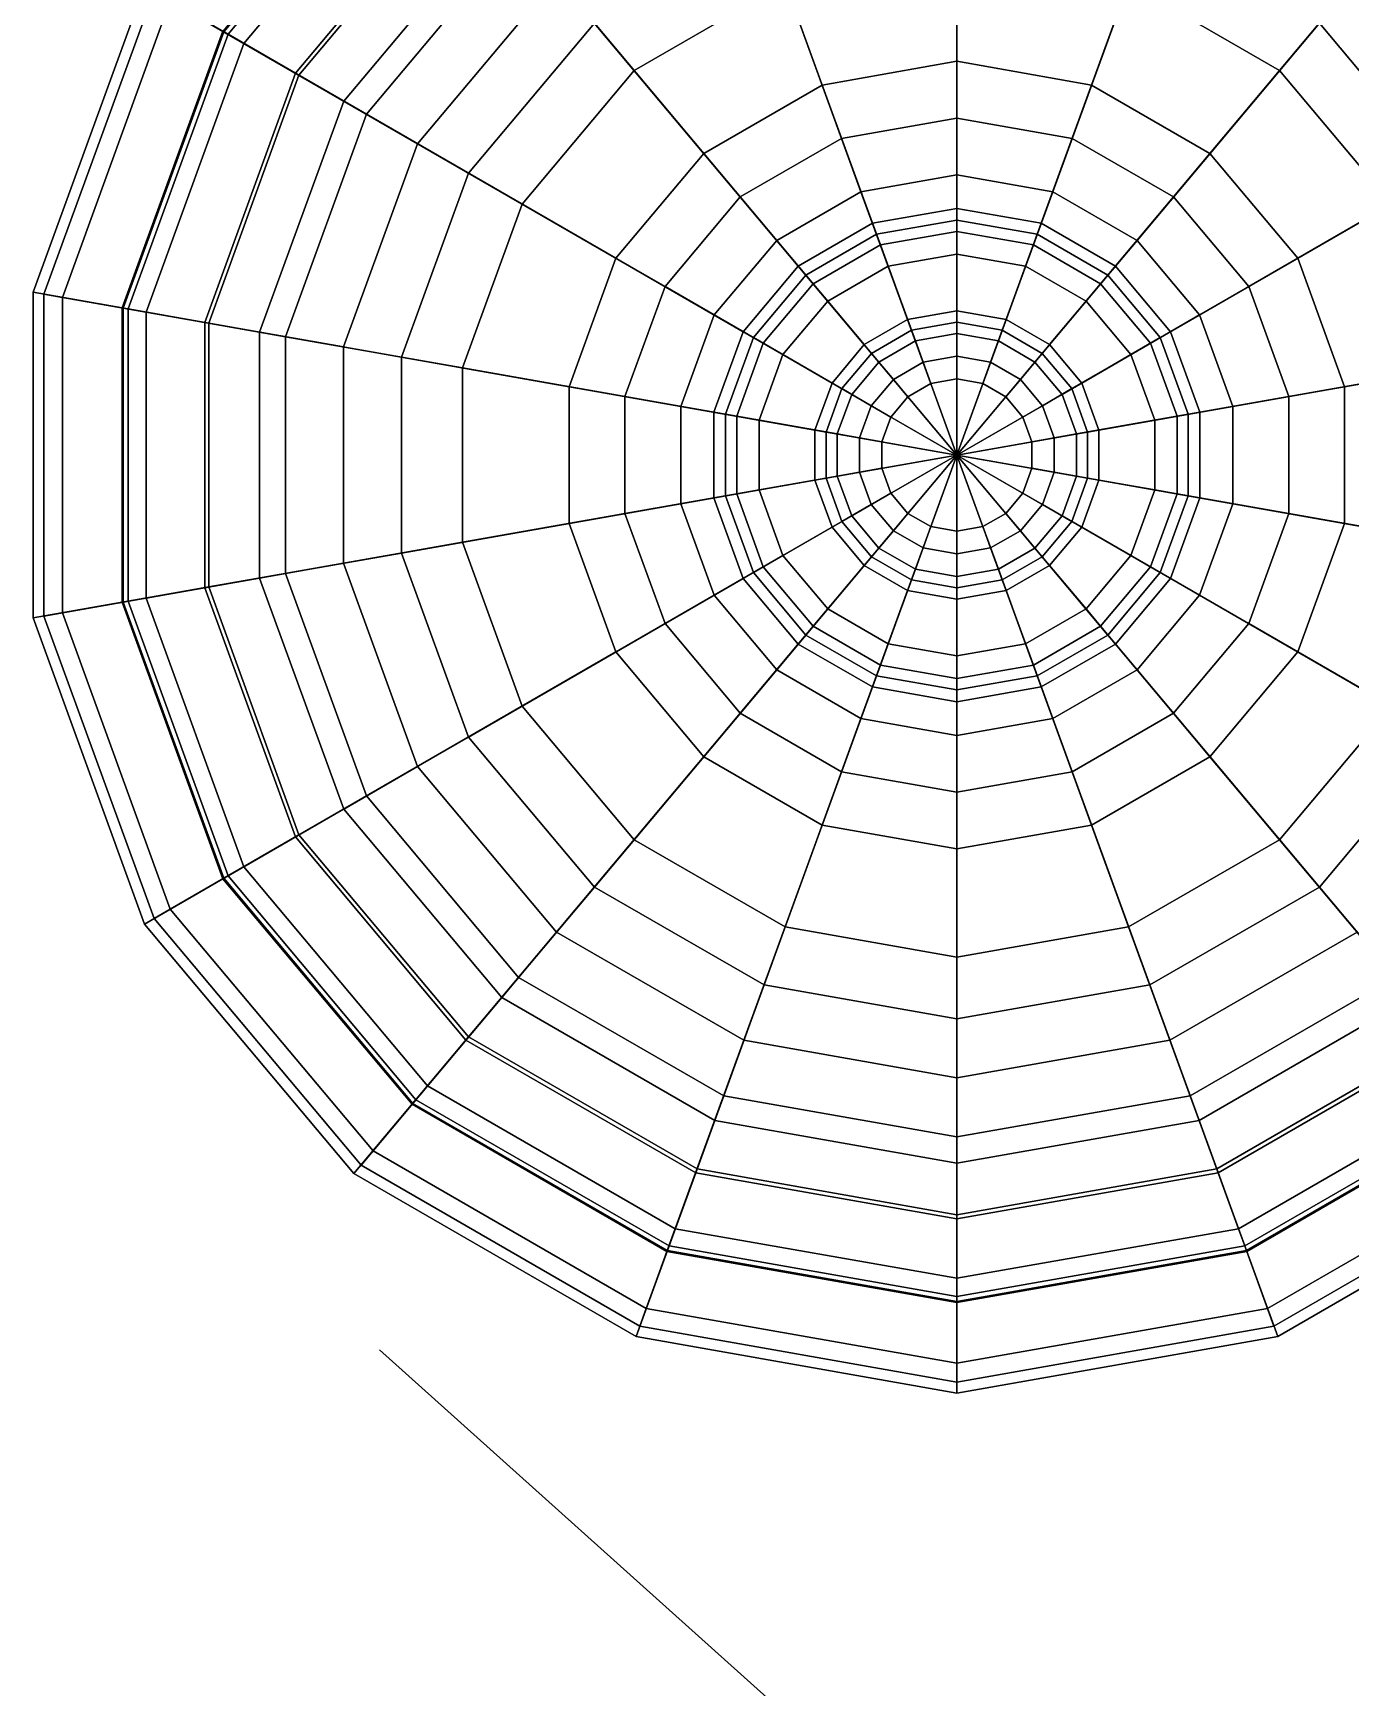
# Model space of a CAD drawing. Header units: inches. Extents: x 38074 to 101214, y 18833 to 57379.
# Drawn here: x 98113 to 98160.6, y 36639.1 to 36698.8 of the extents above; entities that cross this region are included whole.
import ezdxf

# ---------------------------------------------------------------- set-up
doc = ezdxf.new("R2010")
doc.units = ezdxf.units.IN

# ---------------------------------------------------------------- blocks, each defined once
blk = doc.blocks.new('A$C403C54AD')
blk.add_line((0.959313, 1.170619, -0.000599), (1.358468, 0.812559, -0.000599))
for points in [[(0.980157, 1.23678, -0.04658), (0.980157, 1.202917, -0.043501), (0.980157, 1.202917, -0.043501), (0.968576, 1.234737, -0.04658)], [(0.991739, 1.234737, -0.04658), (0.980157, 1.202917, -0.043501), (0.980157, 1.202917, -0.043501), (0.980157, 1.23678, -0.04658)], [(0.968576, 1.234737, -0.04658), (0.980157, 1.202917, -0.043501), (0.980157, 1.202917, -0.043501), (0.958391, 1.228857, -0.04658)], [(1.001923, 1.228857, -0.04658), (0.980157, 1.202917, -0.043501), (0.980157, 1.202917, -0.043501), (0.991739, 1.234737, -0.04658)], [(0.980157, 1.217132, -0.040074), (0.980157, 1.233514, -0.043349), (0.969693, 1.231669, -0.043349), (0.975296, 1.216274, -0.040074)], [(0.985019, 1.216274, -0.040074), (0.990622, 1.231669, -0.043349), (0.980157, 1.233514, -0.043349), (0.980157, 1.217132, -0.040074)], [(0.975296, 1.216274, -0.040074), (0.969693, 1.231669, -0.043349), (0.96049, 1.226356, -0.043349), (0.971021, 1.213806, -0.040074)], [(0.989294, 1.213806, -0.040074), (0.999824, 1.226356, -0.043349), (0.990622, 1.231669, -0.043349), (0.985019, 1.216274, -0.040074)], [(0.958391, 1.228857, -0.04658), (0.980157, 1.202917, -0.043501), (0.980157, 1.202917, -0.043501), (0.950832, 1.219849, -0.04658)], [(1.009483, 1.219849, -0.04658), (0.980157, 1.202917, -0.043501), (0.980157, 1.202917, -0.043501), (1.001923, 1.228857, -0.04658)], [(0.959081, 1.228035, 0.074938), (0.96253, 1.223925, 0.056929), (0.956408, 1.216629, 0.056929), (0.951762, 1.219312, 0.074938)], [(0.971021, 1.213806, -0.040074), (0.96049, 1.226356, -0.043349), (0.95366, 1.218216, -0.043349), (0.967847, 1.210025, -0.040074)], [(0.963728, 1.222497, 0.12581), (0.960516, 1.226325, 0.116404), (0.953695, 1.218195, 0.116404), (0.958022, 1.215697, 0.12581)], [(0.96063, 1.226189, 0.102963), (0.962436, 1.224037, 0.115599), (0.956282, 1.216702, 0.115599), (0.953848, 1.218107, 0.102963)], [(0.961053, 1.225685, 0.075423), (0.96063, 1.226189, 0.102963), (0.953848, 1.218107, 0.102963), (0.954418, 1.217778, 0.075423)], [(0.973957, 1.219951, 0.048884), (0.971739, 1.226046, 0.058276), (0.964336, 1.221772, 0.058276), (0.968505, 1.216804, 0.048884)], [(0.991809, 1.216804, 0.048884), (0.995978, 1.221772, 0.058276), (0.988575, 1.226046, 0.058276), (0.986357, 1.219951, 0.048884)], [(0.992467, 1.210025, -0.040074), (1.006655, 1.218216, -0.043349), (0.999824, 1.226356, -0.043349), (0.989294, 1.213806, -0.040074)], [(0.964336, 1.221772, 0.058276), (0.961053, 1.225685, 0.075423), (0.954418, 1.217778, 0.075423), (0.958842, 1.215224, 0.058276)], [(0.962436, 1.224037, 0.115599), (0.965707, 1.220139, 0.12581), (0.960688, 1.214158, 0.12581), (0.956282, 1.216702, 0.115599)], [(0.96253, 1.223925, 0.056929), (0.967072, 1.218512, 0.046697), (0.962527, 1.213096, 0.046697), (0.956408, 1.216629, 0.056929)], [(1.003907, 1.216629, 0.056929), (0.997787, 1.213096, 0.046697), (0.993243, 1.218512, 0.046697), (0.997785, 1.223925, 0.056929)], [(0.980157, 1.223275, 0.046697), (0.980157, 1.213036, 0.03933), (0.976696, 1.212426, 0.03933), (0.973195, 1.222047, 0.046697)], [(0.98712, 1.222047, 0.046697), (0.983618, 1.212426, 0.03933), (0.980157, 1.213036, 0.03933), (0.980157, 1.223275, 0.046697)], [(0.965707, 1.220139, 0.12581), (0.963728, 1.222497, 0.12581), (0.958022, 1.215697, 0.12581), (0.960688, 1.214158, 0.12581)], [(0.968505, 1.216804, 0.048884), (0.964336, 1.221772, 0.058276), (0.958842, 1.215224, 0.058276), (0.964459, 1.211981, 0.048884)], [(0.973195, 1.222047, 0.046697), (0.976696, 1.212426, 0.03933), (0.973653, 1.210669, 0.03933), (0.967072, 1.218512, 0.046697)], [(0.993243, 1.218512, 0.046697), (0.986661, 1.210669, 0.03933), (0.983618, 1.212426, 0.03933), (0.98712, 1.222047, 0.046697)], [(0.995856, 1.211981, 0.048884), (1.001473, 1.215224, 0.058276), (0.995978, 1.221772, 0.058276), (0.991809, 1.216804, 0.048884)], [(0.980157, 1.211822, 0.042248), (0.980157, 1.221045, 0.048884), (0.973957, 1.219951, 0.048884), (0.977112, 1.211285, 0.042248)], [(0.983203, 1.211285, 0.042248), (0.986357, 1.219951, 0.048884), (0.980157, 1.221045, 0.048884), (0.980157, 1.211822, 0.042248)], [(0.977112, 1.211285, 0.042248), (0.973957, 1.219951, 0.048884), (0.968505, 1.216804, 0.048884), (0.974434, 1.209738, 0.042248)], [(0.985881, 1.209738, 0.042248), (0.991809, 1.216804, 0.048884), (0.986357, 1.219951, 0.048884), (0.983203, 1.211285, 0.042248)], [(0.950832, 1.219849, -0.04658), (0.980157, 1.202917, -0.043501), (0.980157, 1.202917, -0.043501), (0.94681, 1.208798, -0.04658)], [(0.95366, 1.218216, -0.043349), (0.950832, 1.219849, -0.04658), (0.94681, 1.208798, -0.04658), (0.950026, 1.20823, -0.043349)], [(0.953695, 1.218195, 0.116404), (0.951177, 1.219649, 0.10318), (0.947202, 1.208728, 0.10318), (0.950065, 1.208223, 0.116404)], [(0.951177, 1.219649, 0.10318), (0.951762, 1.219312, 0.074938), (0.947867, 1.208611, 0.074938), (0.947202, 1.208728, 0.10318)], [(0.951762, 1.219312, 0.074938), (0.956408, 1.216629, 0.056929), (0.95315, 1.20768, 0.056929), (0.947867, 1.208611, 0.074938)], [(1.013505, 1.208798, -0.04658), (0.980157, 1.202917, -0.043501), (0.980157, 1.202917, -0.043501), (1.009483, 1.219849, -0.04658)], [(0.967847, 1.210025, -0.040074), (0.95366, 1.218216, -0.043349), (0.950026, 1.20823, -0.043349), (0.966159, 1.205386, -0.040074)], [(0.958022, 1.215697, 0.12581), (0.953695, 1.218195, 0.116404), (0.950065, 1.208223, 0.116404), (0.954986, 1.207356, 0.12581)], [(0.953848, 1.218107, 0.102963), (0.956282, 1.216702, 0.115599), (0.953007, 1.207705, 0.115599), (0.95024, 1.208193, 0.102963)], [(0.954418, 1.217778, 0.075423), (0.953848, 1.218107, 0.102963), (0.95024, 1.208193, 0.102963), (0.950888, 1.208078, 0.075423)], [(0.967072, 1.218512, 0.046697), (0.973653, 1.210669, 0.03933), (0.971394, 1.207977, 0.03933), (0.962527, 1.213096, 0.046697)], [(0.997787, 1.213096, 0.046697), (0.98892, 1.207977, 0.03933), (0.986661, 1.210669, 0.03933), (0.993243, 1.218512, 0.046697)], [(0.994156, 1.205386, -0.040074), (1.010289, 1.20823, -0.043349), (1.006655, 1.218216, -0.043349), (0.992467, 1.210025, -0.040074)], [(0.958842, 1.215224, 0.058276), (0.954418, 1.217778, 0.075423), (0.950888, 1.208078, 0.075423), (0.955918, 1.207191, 0.058276)], [(0.980157, 1.215084, -0.037209), (0.980157, 1.217132, -0.040074), (0.975296, 1.216274, -0.040074), (0.975996, 1.21435, -0.037209)], [(0.984318, 1.21435, -0.037209), (0.985019, 1.216274, -0.040074), (0.980157, 1.217132, -0.040074), (0.980157, 1.215084, -0.037209)], [(0.956282, 1.216702, 0.115599), (0.960688, 1.214158, 0.12581), (0.958018, 1.206821, 0.12581), (0.953007, 1.207705, 0.115599)], [(0.956408, 1.216629, 0.056929), (0.962527, 1.213096, 0.046697), (0.960109, 1.206452, 0.046697), (0.95315, 1.20768, 0.056929)], [(0.974434, 1.209738, 0.042248), (0.968505, 1.216804, 0.048884), (0.964459, 1.211981, 0.048884), (0.972446, 1.207369, 0.042248)], [(0.987868, 1.207369, 0.042248), (0.995856, 1.211981, 0.048884), (0.991809, 1.216804, 0.048884), (0.985881, 1.209738, 0.042248)], [(0.975996, 1.21435, -0.037209), (0.975296, 1.216274, -0.040074), (0.971021, 1.213806, -0.040074), (0.972337, 1.212238, -0.037209)], [(0.987978, 1.212238, -0.037209), (0.989294, 1.213806, -0.040074), (0.985019, 1.216274, -0.040074), (0.984318, 1.21435, -0.037209)], [(0.960688, 1.214158, 0.12581), (0.958022, 1.215697, 0.12581), (0.954986, 1.207356, 0.12581), (0.958018, 1.206821, 0.12581)], [(0.964459, 1.211981, 0.048884), (0.958842, 1.215224, 0.058276), (0.955918, 1.207191, 0.058276), (0.962305, 1.206065, 0.048884)], [(0.980157, 1.210988, -0.035163), (0.980157, 1.215084, -0.037209), (0.975996, 1.21435, -0.037209), (0.977397, 1.210502, -0.035163)], [(0.982918, 1.210502, -0.035163), (0.984318, 1.21435, -0.037209), (0.980157, 1.215084, -0.037209), (0.980157, 1.210988, -0.035163)], [(0.977397, 1.210502, -0.035163), (0.975996, 1.21435, -0.037209), (0.972337, 1.212238, -0.037209), (0.974969, 1.2091, -0.035163)], [(0.985345, 1.2091, -0.035163), (0.987978, 1.212238, -0.037209), (0.984318, 1.21435, -0.037209), (0.982918, 1.210502, -0.035163)], [(0.972337, 1.212238, -0.037209), (0.971021, 1.213806, -0.040074), (0.967847, 1.210025, -0.040074), (0.969621, 1.209001, -0.037209)], [(0.990694, 1.209001, -0.037209), (0.992467, 1.210025, -0.040074), (0.989294, 1.213806, -0.040074), (0.987978, 1.212238, -0.037209)], [(0.962527, 1.213096, 0.046697), (0.971394, 1.207977, 0.03933), (0.970192, 1.204675, 0.03933), (0.960109, 1.206452, 0.046697)], [(0.980157, 1.213036, 0.03933), (0.980157, 1.208122, 0.038511), (0.978377, 1.207808, 0.038511), (0.976696, 1.212426, 0.03933)], [(0.983618, 1.212426, 0.03933), (0.981937, 1.207808, 0.038511), (0.980157, 1.208122, 0.038511), (0.980157, 1.213036, 0.03933)], [(1.000206, 1.206452, 0.046697), (0.990122, 1.204675, 0.03933), (0.98892, 1.207977, 0.03933), (0.997787, 1.213096, 0.046697)], [(0.974969, 1.2091, -0.035163), (0.972337, 1.212238, -0.037209), (0.969621, 1.209001, -0.037209), (0.973168, 1.206953, -0.035163)], [(0.976696, 1.212426, 0.03933), (0.978377, 1.207808, 0.038511), (0.976812, 1.206904, 0.038511), (0.973653, 1.210669, 0.03933)], [(0.986661, 1.210669, 0.03933), (0.983502, 1.206904, 0.038511), (0.981937, 1.207808, 0.038511), (0.983618, 1.212426, 0.03933)], [(0.987147, 1.206953, -0.035163), (0.990694, 1.209001, -0.037209), (0.987978, 1.212238, -0.037209), (0.985345, 1.2091, -0.035163)], [(0.972446, 1.207369, 0.042248), (0.964459, 1.211981, 0.048884), (0.962305, 1.206065, 0.048884), (0.971388, 1.204464, 0.042248)], [(0.980157, 1.202917, 0.040765), (0.980157, 1.211822, 0.042248), (0.977112, 1.211285, 0.042248), (0.980157, 1.202917, 0.040765)], [(0.980157, 1.202917, 0.040765), (0.983203, 1.211285, 0.042248), (0.980157, 1.211822, 0.042248), (0.980157, 1.202917, 0.040765)], [(0.988926, 1.204464, 0.042248), (0.998009, 1.206065, 0.048884), (0.995856, 1.211981, 0.048884), (0.987868, 1.207369, 0.042248)], [(0.980157, 1.202917, 0.040765), (0.977112, 1.211285, 0.042248), (0.974434, 1.209738, 0.042248), (0.980157, 1.202917, 0.040765)], [(0.980157, 1.211398, 0.035646), (0.980157, 1.207302, 0.033599), (0.978658, 1.207038, 0.033599), (0.977257, 1.210887, 0.035646)], [(0.980157, 1.210169, 0.037692), (0.980157, 1.211398, 0.035646), (0.977257, 1.210887, 0.035646), (0.977677, 1.209732, 0.037692)], [(0.980157, 1.207712, -0.029842), (0.980157, 1.210988, -0.035163), (0.977397, 1.210502, -0.035163), (0.978517, 1.207423, -0.029842)], [(0.983058, 1.210887, 0.035646), (0.981657, 1.207038, 0.033599), (0.980157, 1.207302, 0.033599), (0.980157, 1.211398, 0.035646)], [(0.982638, 1.209732, 0.037692), (0.983058, 1.210887, 0.035646), (0.980157, 1.211398, 0.035646), (0.980157, 1.210169, 0.037692)], [(0.980157, 1.202917, 0.040765), (0.985881, 1.209738, 0.042248), (0.983203, 1.211285, 0.042248), (0.980157, 1.202917, 0.040765)], [(0.981797, 1.207423, -0.029842), (0.982918, 1.210502, -0.035163), (0.980157, 1.210988, -0.035163), (0.980157, 1.207712, -0.029842)], [(0.973653, 1.210669, 0.03933), (0.976812, 1.206904, 0.038511), (0.97565, 1.205519, 0.038511), (0.971394, 1.207977, 0.03933)], [(0.977257, 1.210887, 0.035646), (0.978658, 1.207038, 0.033599), (0.977339, 1.206277, 0.033599), (0.974706, 1.209414, 0.035646)], [(0.977677, 1.209732, 0.037692), (0.977257, 1.210887, 0.035646), (0.974706, 1.209414, 0.035646), (0.975496, 1.208473, 0.037692)], [(0.978517, 1.207423, -0.029842), (0.977397, 1.210502, -0.035163), (0.974969, 1.2091, -0.035163), (0.977075, 1.20659, -0.029842)], [(0.985608, 1.209414, 0.035646), (0.982976, 1.206277, 0.033599), (0.981657, 1.207038, 0.033599), (0.983058, 1.210887, 0.035646)], [(0.983239, 1.20659, -0.029842), (0.985345, 1.2091, -0.035163), (0.982918, 1.210502, -0.035163), (0.981797, 1.207423, -0.029842)], [(0.984819, 1.208473, 0.037692), (0.985608, 1.209414, 0.035646), (0.983058, 1.210887, 0.035646), (0.982638, 1.209732, 0.037692)], [(0.98892, 1.207977, 0.03933), (0.984664, 1.205519, 0.038511), (0.983502, 1.206904, 0.038511), (0.986661, 1.210669, 0.03933)], [(0.969621, 1.209001, -0.037209), (0.967847, 1.210025, -0.040074), (0.966159, 1.205386, -0.040074), (0.968176, 1.20503, -0.037209)], [(0.980157, 1.202917, 0.040765), (0.974434, 1.209738, 0.042248), (0.972446, 1.207369, 0.042248), (0.980157, 1.202917, 0.040765)], [(0.980157, 1.208122, 0.038511), (0.980157, 1.210169, 0.037692), (0.977677, 1.209732, 0.037692), (0.978377, 1.207808, 0.038511)], [(0.981937, 1.207808, 0.038511), (0.982638, 1.209732, 0.037692), (0.980157, 1.210169, 0.037692), (0.980157, 1.208122, 0.038511)], [(0.980157, 1.202917, 0.040765), (0.987868, 1.207369, 0.042248), (0.985881, 1.209738, 0.042248), (0.980157, 1.202917, 0.040765)], [(0.992139, 1.20503, -0.037209), (0.994156, 1.205386, -0.040074), (0.992467, 1.210025, -0.040074), (0.990694, 1.209001, -0.037209)], [(0.974706, 1.209414, 0.035646), (0.977339, 1.206277, 0.033599), (0.97636, 1.20511, 0.033599), (0.972813, 1.207158, 0.035646)], [(0.975496, 1.208473, 0.037692), (0.974706, 1.209414, 0.035646), (0.972813, 1.207158, 0.035646), (0.973877, 1.206543, 0.037692)], [(0.978377, 1.207808, 0.038511), (0.977677, 1.209732, 0.037692), (0.975496, 1.208473, 0.037692), (0.976812, 1.206904, 0.038511)], [(0.983502, 1.206904, 0.038511), (0.984819, 1.208473, 0.037692), (0.982638, 1.209732, 0.037692), (0.981937, 1.207808, 0.038511)], [(0.987502, 1.207158, 0.035646), (0.983955, 1.20511, 0.033599), (0.982976, 1.206277, 0.033599), (0.985608, 1.209414, 0.035646)], [(0.986438, 1.206543, 0.037692), (0.987502, 1.207158, 0.035646), (0.985608, 1.209414, 0.035646), (0.984819, 1.208473, 0.037692)], [(0.94681, 1.208798, -0.04658), (0.980157, 1.202917, -0.043501), (0.980157, 1.202917, -0.043501), (0.94681, 1.197037, -0.04658)], [(0.950026, 1.20823, -0.043349), (0.94681, 1.208798, -0.04658), (0.94681, 1.197037, -0.04658), (0.950026, 1.197604, -0.043349)], [(0.950065, 1.208223, 0.116404), (0.947202, 1.208728, 0.10318), (0.947202, 1.197107, 0.10318), (0.950065, 1.197611, 0.116404)], [(0.947202, 1.208728, 0.10318), (0.947867, 1.208611, 0.074938), (0.947867, 1.197224, 0.074938), (0.947202, 1.197107, 0.10318)], [(0.947867, 1.208611, 0.074938), (0.95315, 1.20768, 0.056929), (0.95315, 1.198155, 0.056929), (0.947867, 1.197224, 0.074938)], [(0.973168, 1.206953, -0.035163), (0.969621, 1.209001, -0.037209), (0.968176, 1.20503, -0.037209), (0.972209, 1.204319, -0.035163)], [(0.977075, 1.20659, -0.029842), (0.974969, 1.2091, -0.035163), (0.973168, 1.206953, -0.035163), (0.976005, 1.205315, -0.029842)], [(1.013505, 1.197037, -0.04658), (0.980157, 1.202917, -0.043501), (0.980157, 1.202917, -0.043501), (1.013505, 1.208798, -0.04658)], [(0.98431, 1.205315, -0.029842), (0.987147, 1.206953, -0.035163), (0.985345, 1.2091, -0.035163), (0.983239, 1.20659, -0.029842)], [(0.988106, 1.204319, -0.035163), (0.992139, 1.20503, -0.037209), (0.990694, 1.209001, -0.037209), (0.987147, 1.206953, -0.035163)], [(0.966159, 1.205386, -0.040074), (0.950026, 1.20823, -0.043349), (0.950026, 1.197604, -0.043349), (0.966159, 1.200449, -0.040074)], [(0.954986, 1.207356, 0.12581), (0.950065, 1.208223, 0.116404), (0.950065, 1.197611, 0.116404), (0.954986, 1.198479, 0.12581)], [(0.95024, 1.208193, 0.102963), (0.953007, 1.207705, 0.115599), (0.953007, 1.19813, 0.115599), (0.95024, 1.197642, 0.102963)], [(0.950888, 1.208078, 0.075423), (0.95024, 1.208193, 0.102963), (0.95024, 1.197642, 0.102963), (0.950888, 1.197756, 0.075423)], [(0.955918, 1.207191, 0.058276), (0.950888, 1.208078, 0.075423), (0.950888, 1.197756, 0.075423), (0.955918, 1.198643, 0.058276)], [(0.971394, 1.207977, 0.03933), (0.97565, 1.205519, 0.038511), (0.975032, 1.203821, 0.038511), (0.970192, 1.204675, 0.03933)], [(0.976812, 1.206904, 0.038511), (0.975496, 1.208473, 0.037692), (0.973877, 1.206543, 0.037692), (0.97565, 1.205519, 0.038511)], [(0.984664, 1.205519, 0.038511), (0.986438, 1.206543, 0.037692), (0.984819, 1.208473, 0.037692), (0.983502, 1.206904, 0.038511)], [(0.990122, 1.204675, 0.03933), (0.985282, 1.203821, 0.038511), (0.984664, 1.205519, 0.038511), (0.98892, 1.207977, 0.03933)], [(0.994156, 1.200449, -0.040074), (1.010289, 1.197604, -0.043349), (1.010289, 1.20823, -0.043349), (0.994156, 1.205386, -0.040074)], [(0.953007, 1.207705, 0.115599), (0.958018, 1.206821, 0.12581), (0.958018, 1.199014, 0.12581), (0.953007, 1.19813, 0.115599)], [(0.95315, 1.20768, 0.056929), (0.960109, 1.206452, 0.046697), (0.960109, 1.199382, 0.046697), (0.95315, 1.198155, 0.056929)], [(0.958018, 1.206821, 0.12581), (0.954986, 1.207356, 0.12581), (0.954986, 1.198479, 0.12581), (0.958018, 1.199014, 0.12581)], [(0.980157, 1.202917, 0.040765), (0.972446, 1.207369, 0.042248), (0.971388, 1.204464, 0.042248), (0.980157, 1.202917, 0.040765)], [(0.978938, 1.206268, -0.021247), (0.978517, 1.207423, -0.029842), (0.977075, 1.20659, -0.029842), (0.977865, 1.205649, -0.021247)], [(0.980157, 1.206483, -0.021247), (0.980157, 1.207712, -0.029842), (0.978517, 1.207423, -0.029842), (0.978938, 1.206268, -0.021247)], [(0.981377, 1.206268, -0.021247), (0.981797, 1.207423, -0.029842), (0.980157, 1.207712, -0.029842), (0.980157, 1.206483, -0.021247)], [(0.980157, 1.202917, 0.040765), (0.988926, 1.204464, 0.042248), (0.987868, 1.207369, 0.042248), (0.980157, 1.202917, 0.040765)], [(0.982449, 1.205649, -0.021247), (0.983239, 1.20659, -0.029842), (0.981797, 1.207423, -0.029842), (0.981377, 1.206268, -0.021247)], [(0.962305, 1.206065, 0.048884), (0.955918, 1.207191, 0.058276), (0.955918, 1.198643, 0.058276), (0.962305, 1.19977, 0.048884)], [(0.972813, 1.207158, 0.035646), (0.97636, 1.20511, 0.033599), (0.975839, 1.203679, 0.033599), (0.971806, 1.20439, 0.035646)], [(0.973877, 1.206543, 0.037692), (0.972813, 1.207158, 0.035646), (0.971806, 1.20439, 0.035646), (0.973016, 1.204177, 0.037692)], [(0.976005, 1.205315, -0.029842), (0.973168, 1.206953, -0.035163), (0.972209, 1.204319, -0.035163), (0.975436, 1.20375, -0.029842)], [(0.978658, 1.207038, 0.033599), (0.979218, 1.205499, 0.027051), (0.978392, 1.205022, 0.027051), (0.977339, 1.206277, 0.033599)], [(0.980157, 1.207302, 0.033599), (0.980157, 1.205664, 0.027051), (0.979218, 1.205499, 0.027051), (0.978658, 1.207038, 0.033599)], [(0.981657, 1.207038, 0.033599), (0.981097, 1.205499, 0.027051), (0.980157, 1.205664, 0.027051), (0.980157, 1.207302, 0.033599)], [(0.982976, 1.206277, 0.033599), (0.981923, 1.205022, 0.027051), (0.981097, 1.205499, 0.027051), (0.981657, 1.207038, 0.033599)], [(0.988509, 1.20439, 0.035646), (0.984476, 1.203679, 0.033599), (0.983955, 1.20511, 0.033599), (0.987502, 1.207158, 0.035646)], [(0.984879, 1.20375, -0.029842), (0.988106, 1.204319, -0.035163), (0.987147, 1.206953, -0.035163), (0.98431, 1.205315, -0.029842)], [(0.987299, 1.204177, 0.037692), (0.988509, 1.20439, 0.035646), (0.987502, 1.207158, 0.035646), (0.986438, 1.206543, 0.037692)], [(0.960109, 1.206452, 0.046697), (0.970192, 1.204675, 0.03933), (0.970192, 1.20116, 0.03933), (0.960109, 1.199382, 0.046697)], [(0.97565, 1.205519, 0.038511), (0.973877, 1.206543, 0.037692), (0.973016, 1.204177, 0.037692), (0.975032, 1.203821, 0.038511)], [(0.977865, 1.205649, -0.021247), (0.977075, 1.20659, -0.029842), (0.976005, 1.205315, -0.029842), (0.977069, 1.2047, -0.021247)], [(0.977339, 1.206277, 0.033599), (0.978392, 1.205022, 0.027051), (0.977778, 1.204291, 0.027051), (0.97636, 1.20511, 0.033599)], [(0.979218, 1.205499, 0.027051), (0.978938, 1.206268, -0.021247), (0.977865, 1.205649, -0.021247), (0.978392, 1.205022, 0.027051)], [(0.980157, 1.205664, 0.027051), (0.980157, 1.206483, -0.021247), (0.978938, 1.206268, -0.021247), (0.979218, 1.205499, 0.027051)], [(0.981097, 1.205499, 0.027051), (0.981377, 1.206268, -0.021247), (0.980157, 1.206483, -0.021247), (0.980157, 1.205664, 0.027051)], [(0.981923, 1.205022, 0.027051), (0.982449, 1.205649, -0.021247), (0.981377, 1.206268, -0.021247), (0.981097, 1.205499, 0.027051)], [(0.983955, 1.20511, 0.033599), (0.982536, 1.204291, 0.027051), (0.981923, 1.205022, 0.027051), (0.982976, 1.206277, 0.033599)], [(0.983245, 1.2047, -0.021247), (0.98431, 1.205315, -0.029842), (0.983239, 1.20659, -0.029842), (0.982449, 1.205649, -0.021247)], [(0.985282, 1.203821, 0.038511), (0.987299, 1.204177, 0.037692), (0.986438, 1.206543, 0.037692), (0.984664, 1.205519, 0.038511)], [(1.000206, 1.199382, 0.046697), (0.990122, 1.20116, 0.03933), (0.990122, 1.204675, 0.03933), (1.000206, 1.206452, 0.046697)], [(0.971388, 1.204464, 0.042248), (0.962305, 1.206065, 0.048884), (0.962305, 1.19977, 0.048884), (0.971388, 1.201371, 0.042248)], [(0.978392, 1.205022, 0.027051), (0.977865, 1.205649, -0.021247), (0.977069, 1.2047, -0.021247), (0.977778, 1.204291, 0.027051)], [(0.982536, 1.204291, 0.027051), (0.983245, 1.2047, -0.021247), (0.982449, 1.205649, -0.021247), (0.981923, 1.205022, 0.027051)], [(0.988926, 1.201371, 0.042248), (0.998009, 1.19977, 0.048884), (0.998009, 1.206065, 0.048884), (0.988926, 1.204464, 0.042248)], [(0.968176, 1.20503, -0.037209), (0.966159, 1.205386, -0.040074), (0.966159, 1.200449, -0.040074), (0.968176, 1.200805, -0.037209)], [(0.972209, 1.204319, -0.035163), (0.968176, 1.20503, -0.037209), (0.968176, 1.200805, -0.037209), (0.972209, 1.201516, -0.035163)], [(0.977069, 1.2047, -0.021247), (0.976005, 1.205315, -0.029842), (0.975436, 1.20375, -0.029842), (0.976646, 1.203537, -0.021247)], [(0.97636, 1.20511, 0.033599), (0.977778, 1.204291, 0.027051), (0.977452, 1.203394, 0.027051), (0.975839, 1.203679, 0.033599)], [(0.984476, 1.203679, 0.033599), (0.982862, 1.203394, 0.027051), (0.982536, 1.204291, 0.027051), (0.983955, 1.20511, 0.033599)], [(0.983669, 1.203537, -0.021247), (0.984879, 1.20375, -0.029842), (0.98431, 1.205315, -0.029842), (0.983245, 1.2047, -0.021247)], [(0.988106, 1.201516, -0.035163), (0.992139, 1.200805, -0.037209), (0.992139, 1.20503, -0.037209), (0.988106, 1.204319, -0.035163)], [(0.992139, 1.200805, -0.037209), (0.994156, 1.200449, -0.040074), (0.994156, 1.205386, -0.040074), (0.992139, 1.20503, -0.037209)], [(0.970192, 1.204675, 0.03933), (0.975032, 1.203821, 0.038511), (0.975032, 1.202014, 0.038511), (0.970192, 1.20116, 0.03933)], [(0.980157, 1.202917, 0.040765), (0.971388, 1.204464, 0.042248), (0.971388, 1.201371, 0.042248), (0.980157, 1.202917, 0.040765)], [(0.971806, 1.20439, 0.035646), (0.975839, 1.203679, 0.033599), (0.975839, 1.202156, 0.033599), (0.971806, 1.201445, 0.035646)], [(0.973016, 1.204177, 0.037692), (0.971806, 1.20439, 0.035646), (0.971806, 1.201445, 0.035646), (0.973016, 1.201658, 0.037692)], [(0.977778, 1.204291, 0.027051), (0.977069, 1.2047, -0.021247), (0.976646, 1.203537, -0.021247), (0.977452, 1.203394, 0.027051)], [(0.980157, 1.202917, 0.040765), (0.988926, 1.201371, 0.042248), (0.988926, 1.204464, 0.042248), (0.980157, 1.202917, 0.040765)], [(0.982862, 1.203394, 0.027051), (0.983669, 1.203537, -0.021247), (0.983245, 1.2047, -0.021247), (0.982536, 1.204291, 0.027051)], [(0.988509, 1.201445, 0.035646), (0.984476, 1.202156, 0.033599), (0.984476, 1.203679, 0.033599), (0.988509, 1.20439, 0.035646)], [(0.990122, 1.20116, 0.03933), (0.985282, 1.202014, 0.038511), (0.985282, 1.203821, 0.038511), (0.990122, 1.204675, 0.03933)], [(0.987299, 1.201658, 0.037692), (0.988509, 1.201445, 0.035646), (0.988509, 1.20439, 0.035646), (0.987299, 1.204177, 0.037692)], [(0.975436, 1.20375, -0.029842), (0.972209, 1.204319, -0.035163), (0.972209, 1.201516, -0.035163), (0.975436, 1.202085, -0.029842)], [(0.975032, 1.203821, 0.038511), (0.973016, 1.204177, 0.037692), (0.973016, 1.201658, 0.037692), (0.975032, 1.202014, 0.038511)], [(0.984879, 1.202085, -0.029842), (0.988106, 1.201516, -0.035163), (0.988106, 1.204319, -0.035163), (0.984879, 1.20375, -0.029842)], [(0.985282, 1.202014, 0.038511), (0.987299, 1.201658, 0.037692), (0.987299, 1.204177, 0.037692), (0.985282, 1.203821, 0.038511)], [(0.976646, 1.203537, -0.021247), (0.975436, 1.20375, -0.029842), (0.975436, 1.202085, -0.029842), (0.976646, 1.202298, -0.021247)], [(0.975839, 1.203679, 0.033599), (0.977452, 1.203394, 0.027051), (0.977452, 1.20244, 0.027051), (0.975839, 1.202156, 0.033599)], [(0.977452, 1.203394, 0.027051), (0.976646, 1.203537, -0.021247), (0.976646, 1.202298, -0.021247), (0.977452, 1.20244, 0.027051)], [(0.984476, 1.202156, 0.033599), (0.982862, 1.20244, 0.027051), (0.982862, 1.203394, 0.027051), (0.984476, 1.203679, 0.033599)], [(0.982862, 1.20244, 0.027051), (0.983669, 1.202298, -0.021247), (0.983669, 1.203537, -0.021247), (0.982862, 1.203394, 0.027051)], [(0.983669, 1.202298, -0.021247), (0.984879, 1.202085, -0.029842), (0.984879, 1.20375, -0.029842), (0.983669, 1.203537, -0.021247)], [(0.94681, 1.197037, -0.04658), (0.980157, 1.202917, -0.043501), (0.980157, 1.202917, -0.043501), (0.950832, 1.185986, -0.04658)], [(0.950832, 1.185986, -0.04658), (0.980157, 1.202917, -0.043501), (0.980157, 1.202917, -0.043501), (0.958391, 1.176977, -0.04658)], [(0.958391, 1.176977, -0.04658), (0.980157, 1.202917, -0.043501), (0.980157, 1.202917, -0.043501), (0.968576, 1.171097, -0.04658)], [(0.968576, 1.171097, -0.04658), (0.980157, 1.202917, -0.043501), (0.980157, 1.202917, -0.043501), (0.980157, 1.169055, -0.04658)], [(0.980157, 1.202917, 0.040765), (0.971388, 1.201371, 0.042248), (0.972446, 1.198465, 0.042248), (0.980157, 1.202917, 0.040765)], [(0.980157, 1.202917, 0.040765), (0.972446, 1.198465, 0.042248), (0.974434, 1.196096, 0.042248), (0.980157, 1.202917, 0.040765)], [(0.980157, 1.202917, 0.040765), (0.974434, 1.196096, 0.042248), (0.977112, 1.19455, 0.042248), (0.980157, 1.202917, 0.040765)], [(0.980157, 1.202917, 0.040765), (0.977112, 1.19455, 0.042248), (0.980157, 1.194013, 0.042248), (0.980157, 1.202917, 0.040765)], [(0.980157, 1.202917, 0.040765), (0.983203, 1.19455, 0.042248), (0.985881, 1.196096, 0.042248), (0.980157, 1.202917, 0.040765)], [(0.980157, 1.202917, 0.040765), (0.980157, 1.194013, 0.042248), (0.983203, 1.19455, 0.042248), (0.980157, 1.202917, 0.040765)], [(0.980157, 1.202917, 0.040765), (0.987868, 1.198465, 0.042248), (0.988926, 1.201371, 0.042248), (0.980157, 1.202917, 0.040765)], [(0.980157, 1.202917, 0.040765), (0.985881, 1.196096, 0.042248), (0.987868, 1.198465, 0.042248), (0.980157, 1.202917, 0.040765)], [(1.009483, 1.185986, -0.04658), (0.980157, 1.202917, -0.043501), (0.980157, 1.202917, -0.043501), (1.013505, 1.197037, -0.04658)], [(1.001923, 1.176977, -0.04658), (0.980157, 1.202917, -0.043501), (0.980157, 1.202917, -0.043501), (1.009483, 1.185986, -0.04658)], [(0.991739, 1.171097, -0.04658), (0.980157, 1.202917, -0.043501), (0.980157, 1.202917, -0.043501), (1.001923, 1.176977, -0.04658)], [(0.980157, 1.169055, -0.04658), (0.980157, 1.202917, -0.043501), (0.980157, 1.202917, -0.043501), (0.991739, 1.171097, -0.04658)], [(0.970192, 1.20116, 0.03933), (0.975032, 1.202014, 0.038511), (0.97565, 1.200315, 0.038511), (0.971394, 1.197858, 0.03933)], [(0.971806, 1.201445, 0.035646), (0.975839, 1.202156, 0.033599), (0.97636, 1.200725, 0.033599), (0.972813, 1.198677, 0.035646)], [(0.975436, 1.202085, -0.029842), (0.972209, 1.201516, -0.035163), (0.973168, 1.198882, -0.035163), (0.976005, 1.20052, -0.029842)], [(0.975032, 1.202014, 0.038511), (0.973016, 1.201658, 0.037692), (0.973877, 1.199291, 0.037692), (0.97565, 1.200315, 0.038511)], [(0.976646, 1.202298, -0.021247), (0.975436, 1.202085, -0.029842), (0.976005, 1.20052, -0.029842), (0.977069, 1.201134, -0.021247)], [(0.975839, 1.202156, 0.033599), (0.977452, 1.20244, 0.027051), (0.977778, 1.201544, 0.027051), (0.97636, 1.200725, 0.033599)], [(0.977452, 1.20244, 0.027051), (0.976646, 1.202298, -0.021247), (0.977069, 1.201134, -0.021247), (0.977778, 1.201544, 0.027051)], [(0.983955, 1.200725, 0.033599), (0.982536, 1.201544, 0.027051), (0.982862, 1.20244, 0.027051), (0.984476, 1.202156, 0.033599)], [(0.982536, 1.201544, 0.027051), (0.983245, 1.201134, -0.021247), (0.983669, 1.202298, -0.021247), (0.982862, 1.20244, 0.027051)], [(0.983245, 1.201134, -0.021247), (0.98431, 1.20052, -0.029842), (0.984879, 1.202085, -0.029842), (0.983669, 1.202298, -0.021247)], [(0.987502, 1.198677, 0.035646), (0.983955, 1.200725, 0.033599), (0.984476, 1.202156, 0.033599), (0.988509, 1.201445, 0.035646)], [(0.98431, 1.20052, -0.029842), (0.987147, 1.198882, -0.035163), (0.988106, 1.201516, -0.035163), (0.984879, 1.202085, -0.029842)], [(0.984664, 1.200315, 0.038511), (0.986438, 1.199291, 0.037692), (0.987299, 1.201658, 0.037692), (0.985282, 1.202014, 0.038511)], [(0.98892, 1.197858, 0.03933), (0.984664, 1.200315, 0.038511), (0.985282, 1.202014, 0.038511), (0.990122, 1.20116, 0.03933)], [(0.972209, 1.201516, -0.035163), (0.968176, 1.200805, -0.037209), (0.969621, 1.196834, -0.037209), (0.973168, 1.198882, -0.035163)], [(0.973016, 1.201658, 0.037692), (0.971806, 1.201445, 0.035646), (0.972813, 1.198677, 0.035646), (0.973877, 1.199291, 0.037692)], [(0.97636, 1.200725, 0.033599), (0.977778, 1.201544, 0.027051), (0.978392, 1.200813, 0.027051), (0.977339, 1.199558, 0.033599)], [(0.977778, 1.201544, 0.027051), (0.977069, 1.201134, -0.021247), (0.977865, 1.200186, -0.021247), (0.978392, 1.200813, 0.027051)], [(0.982976, 1.199558, 0.033599), (0.981923, 1.200813, 0.027051), (0.982536, 1.201544, 0.027051), (0.983955, 1.200725, 0.033599)], [(0.981923, 1.200813, 0.027051), (0.982449, 1.200186, -0.021247), (0.983245, 1.201134, -0.021247), (0.982536, 1.201544, 0.027051)], [(0.986438, 1.199291, 0.037692), (0.987502, 1.198677, 0.035646), (0.988509, 1.201445, 0.035646), (0.987299, 1.201658, 0.037692)], [(0.987147, 1.198882, -0.035163), (0.990694, 1.196834, -0.037209), (0.992139, 1.200805, -0.037209), (0.988106, 1.201516, -0.035163)], [(0.960109, 1.199382, 0.046697), (0.970192, 1.20116, 0.03933), (0.971394, 1.197858, 0.03933), (0.962527, 1.192739, 0.046697)], [(0.971388, 1.201371, 0.042248), (0.962305, 1.19977, 0.048884), (0.964459, 1.193854, 0.048884), (0.972446, 1.198465, 0.042248)], [(0.968176, 1.200805, -0.037209), (0.966159, 1.200449, -0.040074), (0.967847, 1.19581, -0.040074), (0.969621, 1.196834, -0.037209)], [(0.977069, 1.201134, -0.021247), (0.976005, 1.20052, -0.029842), (0.977075, 1.199245, -0.029842), (0.977865, 1.200186, -0.021247)], [(0.977339, 1.199558, 0.033599), (0.978392, 1.200813, 0.027051), (0.979218, 1.200336, 0.027051), (0.978658, 1.198797, 0.033599)], [(0.978392, 1.200813, 0.027051), (0.977865, 1.200186, -0.021247), (0.978938, 1.199567, -0.021247), (0.979218, 1.200336, 0.027051)], [(0.981657, 1.198797, 0.033599), (0.981097, 1.200336, 0.027051), (0.981923, 1.200813, 0.027051), (0.982976, 1.199558, 0.033599)], [(0.981097, 1.200336, 0.027051), (0.981377, 1.199567, -0.021247), (0.982449, 1.200186, -0.021247), (0.981923, 1.200813, 0.027051)], [(0.982449, 1.200186, -0.021247), (0.983239, 1.199245, -0.029842), (0.98431, 1.20052, -0.029842), (0.983245, 1.201134, -0.021247)], [(0.987868, 1.198465, 0.042248), (0.995856, 1.193854, 0.048884), (0.998009, 1.19977, 0.048884), (0.988926, 1.201371, 0.042248)], [(0.997787, 1.192739, 0.046697), (0.98892, 1.197858, 0.03933), (0.990122, 1.20116, 0.03933), (1.000206, 1.199382, 0.046697)], [(0.990694, 1.196834, -0.037209), (0.992467, 1.19581, -0.040074), (0.994156, 1.200449, -0.040074), (0.992139, 1.200805, -0.037209)], [(0.966159, 1.200449, -0.040074), (0.950026, 1.197604, -0.043349), (0.95366, 1.187619, -0.043349), (0.967847, 1.19581, -0.040074)], [(0.971394, 1.197858, 0.03933), (0.97565, 1.200315, 0.038511), (0.976812, 1.198931, 0.038511), (0.973653, 1.195166, 0.03933)], [(0.972813, 1.198677, 0.035646), (0.97636, 1.200725, 0.033599), (0.977339, 1.199558, 0.033599), (0.974706, 1.196421, 0.035646)], [(0.976005, 1.20052, -0.029842), (0.973168, 1.198882, -0.035163), (0.974969, 1.196735, -0.035163), (0.977075, 1.199245, -0.029842)], [(0.97565, 1.200315, 0.038511), (0.973877, 1.199291, 0.037692), (0.975496, 1.197362, 0.037692), (0.976812, 1.198931, 0.038511)], [(0.977865, 1.200186, -0.021247), (0.977075, 1.199245, -0.029842), (0.978517, 1.198412, -0.029842), (0.978938, 1.199567, -0.021247)], [(0.978658, 1.198797, 0.033599), (0.979218, 1.200336, 0.027051), (0.980157, 1.200171, 0.027051), (0.980157, 1.198532, 0.033599)], [(0.979218, 1.200336, 0.027051), (0.978938, 1.199567, -0.021247), (0.980157, 1.199352, -0.021247), (0.980157, 1.200171, 0.027051)], [(0.980157, 1.198532, 0.033599), (0.980157, 1.200171, 0.027051), (0.981097, 1.200336, 0.027051), (0.981657, 1.198797, 0.033599)], [(0.980157, 1.200171, 0.027051), (0.980157, 1.199352, -0.021247), (0.981377, 1.199567, -0.021247), (0.981097, 1.200336, 0.027051)], [(0.981377, 1.199567, -0.021247), (0.981797, 1.198412, -0.029842), (0.983239, 1.199245, -0.029842), (0.982449, 1.200186, -0.021247)], [(0.985608, 1.196421, 0.035646), (0.982976, 1.199558, 0.033599), (0.983955, 1.200725, 0.033599), (0.987502, 1.198677, 0.035646)], [(0.983239, 1.199245, -0.029842), (0.985345, 1.196735, -0.035163), (0.987147, 1.198882, -0.035163), (0.98431, 1.20052, -0.029842)], [(0.983502, 1.198931, 0.038511), (0.984819, 1.197362, 0.037692), (0.986438, 1.199291, 0.037692), (0.984664, 1.200315, 0.038511)], [(0.986661, 1.195166, 0.03933), (0.983502, 1.198931, 0.038511), (0.984664, 1.200315, 0.038511), (0.98892, 1.197858, 0.03933)], [(0.992467, 1.19581, -0.040074), (1.006655, 1.187619, -0.043349), (1.010289, 1.197604, -0.043349), (0.994156, 1.200449, -0.040074)], [(0.962305, 1.19977, 0.048884), (0.955918, 1.198643, 0.058276), (0.958842, 1.190611, 0.058276), (0.964459, 1.193854, 0.048884)], [(0.953007, 1.19813, 0.115599), (0.958018, 1.199014, 0.12581), (0.960688, 1.191677, 0.12581), (0.956282, 1.189133, 0.115599)], [(0.95315, 1.198155, 0.056929), (0.960109, 1.199382, 0.046697), (0.962527, 1.192739, 0.046697), (0.956408, 1.189206, 0.056929)], [(0.958018, 1.199014, 0.12581), (0.954986, 1.198479, 0.12581), (0.958022, 1.190138, 0.12581), (0.960688, 1.191677, 0.12581)], [(0.973877, 1.199291, 0.037692), (0.972813, 1.198677, 0.035646), (0.974706, 1.196421, 0.035646), (0.975496, 1.197362, 0.037692)], [(0.974706, 1.196421, 0.035646), (0.977339, 1.199558, 0.033599), (0.978658, 1.198797, 0.033599), (0.977257, 1.194948, 0.035646)], [(0.977075, 1.199245, -0.029842), (0.974969, 1.196735, -0.035163), (0.977397, 1.195333, -0.035163), (0.978517, 1.198412, -0.029842)], [(0.978938, 1.199567, -0.021247), (0.978517, 1.198412, -0.029842), (0.980157, 1.198123, -0.029842), (0.980157, 1.199352, -0.021247)], [(0.980157, 1.199352, -0.021247), (0.980157, 1.198123, -0.029842), (0.981797, 1.198412, -0.029842), (0.981377, 1.199567, -0.021247)], [(0.983058, 1.194948, 0.035646), (0.981657, 1.198797, 0.033599), (0.982976, 1.199558, 0.033599), (0.985608, 1.196421, 0.035646)], [(0.981797, 1.198412, -0.029842), (0.982918, 1.195333, -0.035163), (0.985345, 1.196735, -0.035163), (0.983239, 1.199245, -0.029842)], [(0.984819, 1.197362, 0.037692), (0.985608, 1.196421, 0.035646), (0.987502, 1.198677, 0.035646), (0.986438, 1.199291, 0.037692)], [(0.954986, 1.198479, 0.12581), (0.950065, 1.197611, 0.116404), (0.953695, 1.187639, 0.116404), (0.958022, 1.190138, 0.12581)], [(0.955918, 1.198643, 0.058276), (0.950888, 1.197756, 0.075423), (0.954418, 1.188057, 0.075423), (0.958842, 1.190611, 0.058276)], [(0.972446, 1.198465, 0.042248), (0.964459, 1.193854, 0.048884), (0.968505, 1.189031, 0.048884), (0.974434, 1.196096, 0.042248)], [(0.973168, 1.198882, -0.035163), (0.969621, 1.196834, -0.037209), (0.972337, 1.193597, -0.037209), (0.974969, 1.196735, -0.035163)], [(0.973653, 1.195166, 0.03933), (0.976812, 1.198931, 0.038511), (0.978377, 1.198027, 0.038511), (0.976696, 1.193409, 0.03933)], [(0.976812, 1.198931, 0.038511), (0.975496, 1.197362, 0.037692), (0.977677, 1.196103, 0.037692), (0.978377, 1.198027, 0.038511)], [(0.977257, 1.194948, 0.035646), (0.978658, 1.198797, 0.033599), (0.980157, 1.198532, 0.033599), (0.980157, 1.194437, 0.035646)], [(0.978517, 1.198412, -0.029842), (0.977397, 1.195333, -0.035163), (0.980157, 1.194846, -0.035163), (0.980157, 1.198123, -0.029842)], [(0.980157, 1.194437, 0.035646), (0.980157, 1.198532, 0.033599), (0.981657, 1.198797, 0.033599), (0.983058, 1.194948, 0.035646)], [(0.980157, 1.198123, -0.029842), (0.980157, 1.194846, -0.035163), (0.982918, 1.195333, -0.035163), (0.981797, 1.198412, -0.029842)], [(0.981937, 1.198027, 0.038511), (0.982638, 1.196103, 0.037692), (0.984819, 1.197362, 0.037692), (0.983502, 1.198931, 0.038511)], [(0.983618, 1.193409, 0.03933), (0.981937, 1.198027, 0.038511), (0.983502, 1.198931, 0.038511), (0.986661, 1.195166, 0.03933)], [(0.985345, 1.196735, -0.035163), (0.987978, 1.193597, -0.037209), (0.990694, 1.196834, -0.037209), (0.987147, 1.198882, -0.035163)], [(0.985881, 1.196096, 0.042248), (0.991809, 1.189031, 0.048884), (0.995856, 1.193854, 0.048884), (0.987868, 1.198465, 0.042248)], [(0.947867, 1.197224, 0.074938), (0.95315, 1.198155, 0.056929), (0.956408, 1.189206, 0.056929), (0.951762, 1.186523, 0.074938)], [(0.95024, 1.197642, 0.102963), (0.953007, 1.19813, 0.115599), (0.956282, 1.189133, 0.115599), (0.953848, 1.187728, 0.102963)], [(0.962527, 1.192739, 0.046697), (0.971394, 1.197858, 0.03933), (0.973653, 1.195166, 0.03933), (0.967072, 1.187323, 0.046697)], [(0.976696, 1.193409, 0.03933), (0.978377, 1.198027, 0.038511), (0.980157, 1.197713, 0.038511), (0.980157, 1.192799, 0.03933)], [(0.978377, 1.198027, 0.038511), (0.977677, 1.196103, 0.037692), (0.980157, 1.195666, 0.037692), (0.980157, 1.197713, 0.038511)], [(0.980157, 1.197713, 0.038511), (0.980157, 1.195666, 0.037692), (0.982638, 1.196103, 0.037692), (0.981937, 1.198027, 0.038511)], [(0.980157, 1.192799, 0.03933), (0.980157, 1.197713, 0.038511), (0.981937, 1.198027, 0.038511), (0.983618, 1.193409, 0.03933)], [(0.993243, 1.187323, 0.046697), (0.986661, 1.195166, 0.03933), (0.98892, 1.197858, 0.03933), (0.997787, 1.192739, 0.046697)], [(0.950026, 1.197604, -0.043349), (0.94681, 1.197037, -0.04658), (0.950832, 1.185986, -0.04658), (0.95366, 1.187619, -0.043349)], [(0.950065, 1.197611, 0.116404), (0.947202, 1.197107, 0.10318), (0.951177, 1.186186, 0.10318), (0.953695, 1.187639, 0.116404)], [(0.947202, 1.197107, 0.10318), (0.947867, 1.197224, 0.074938), (0.951762, 1.186523, 0.074938), (0.951177, 1.186186, 0.10318)], [(0.950888, 1.197756, 0.075423), (0.95024, 1.197642, 0.102963), (0.953848, 1.187728, 0.102963), (0.954418, 1.188057, 0.075423)], [(0.975496, 1.197362, 0.037692), (0.974706, 1.196421, 0.035646), (0.977257, 1.194948, 0.035646), (0.977677, 1.196103, 0.037692)], [(0.982638, 1.196103, 0.037692), (0.983058, 1.194948, 0.035646), (0.985608, 1.196421, 0.035646), (0.984819, 1.197362, 0.037692)], [(0.969621, 1.196834, -0.037209), (0.967847, 1.19581, -0.040074), (0.971021, 1.192029, -0.040074), (0.972337, 1.193597, -0.037209)], [(0.974969, 1.196735, -0.035163), (0.972337, 1.193597, -0.037209), (0.975996, 1.191485, -0.037209), (0.977397, 1.195333, -0.035163)], [(0.982918, 1.195333, -0.035163), (0.984318, 1.191485, -0.037209), (0.987978, 1.193597, -0.037209), (0.985345, 1.196735, -0.035163)], [(0.987978, 1.193597, -0.037209), (0.989294, 1.192029, -0.040074), (0.992467, 1.19581, -0.040074), (0.990694, 1.196834, -0.037209)], [(0.974434, 1.196096, 0.042248), (0.968505, 1.189031, 0.048884), (0.973957, 1.185883, 0.048884), (0.977112, 1.19455, 0.042248)], [(0.977677, 1.196103, 0.037692), (0.977257, 1.194948, 0.035646), (0.980157, 1.194437, 0.035646), (0.980157, 1.195666, 0.037692)], [(0.980157, 1.195666, 0.037692), (0.980157, 1.194437, 0.035646), (0.983058, 1.194948, 0.035646), (0.982638, 1.196103, 0.037692)], [(0.983203, 1.19455, 0.042248), (0.986357, 1.185883, 0.048884), (0.991809, 1.189031, 0.048884), (0.985881, 1.196096, 0.042248)], [(0.967847, 1.19581, -0.040074), (0.95366, 1.187619, -0.043349), (0.96049, 1.179479, -0.043349), (0.971021, 1.192029, -0.040074)], [(0.989294, 1.192029, -0.040074), (0.999824, 1.179479, -0.043349), (1.006655, 1.187619, -0.043349), (0.992467, 1.19581, -0.040074)], [(0.967072, 1.187323, 0.046697), (0.973653, 1.195166, 0.03933), (0.976696, 1.193409, 0.03933), (0.973195, 1.183788, 0.046697)], [(0.977397, 1.195333, -0.035163), (0.975996, 1.191485, -0.037209), (0.980157, 1.190751, -0.037209), (0.980157, 1.194846, -0.035163)], [(0.980157, 1.194846, -0.035163), (0.980157, 1.190751, -0.037209), (0.984318, 1.191485, -0.037209), (0.982918, 1.195333, -0.035163)], [(0.98712, 1.183788, 0.046697), (0.983618, 1.193409, 0.03933), (0.986661, 1.195166, 0.03933), (0.993243, 1.187323, 0.046697)], [(0.977112, 1.19455, 0.042248), (0.973957, 1.185883, 0.048884), (0.980157, 1.18479, 0.048884), (0.980157, 1.194013, 0.042248)], [(0.980157, 1.194013, 0.042248), (0.980157, 1.18479, 0.048884), (0.986357, 1.185883, 0.048884), (0.983203, 1.19455, 0.042248)], [(0.964459, 1.193854, 0.048884), (0.958842, 1.190611, 0.058276), (0.964336, 1.184063, 0.058276), (0.968505, 1.189031, 0.048884)], [(0.991809, 1.189031, 0.048884), (0.995978, 1.184063, 0.058276), (1.001473, 1.190611, 0.058276), (0.995856, 1.193854, 0.048884)], [(0.972337, 1.193597, -0.037209), (0.971021, 1.192029, -0.040074), (0.975296, 1.18956, -0.040074), (0.975996, 1.191485, -0.037209)], [(0.973195, 1.183788, 0.046697), (0.976696, 1.193409, 0.03933), (0.980157, 1.192799, 0.03933), (0.980157, 1.18256, 0.046697)], [(0.980157, 1.18256, 0.046697), (0.980157, 1.192799, 0.03933), (0.983618, 1.193409, 0.03933), (0.98712, 1.183788, 0.046697)], [(0.984318, 1.191485, -0.037209), (0.985019, 1.18956, -0.040074), (0.989294, 1.192029, -0.040074), (0.987978, 1.193597, -0.037209)], [(0.956408, 1.189206, 0.056929), (0.962527, 1.192739, 0.046697), (0.967072, 1.187323, 0.046697), (0.96253, 1.18191, 0.056929)], [(0.997785, 1.18191, 0.056929), (0.993243, 1.187323, 0.046697), (0.997787, 1.192739, 0.046697), (1.003907, 1.189206, 0.056929)], [(0.971021, 1.192029, -0.040074), (0.96049, 1.179479, -0.043349), (0.969693, 1.174166, -0.043349), (0.975296, 1.18956, -0.040074)], [(0.985019, 1.18956, -0.040074), (0.990622, 1.174166, -0.043349), (0.999824, 1.179479, -0.043349), (0.989294, 1.192029, -0.040074)], [(0.956282, 1.189133, 0.115599), (0.960688, 1.191677, 0.12581), (0.965707, 1.185696, 0.12581), (0.962436, 1.181798, 0.115599)], [(0.960688, 1.191677, 0.12581), (0.958022, 1.190138, 0.12581), (0.963728, 1.183338, 0.12581), (0.965707, 1.185696, 0.12581)], [(0.975996, 1.191485, -0.037209), (0.975296, 1.18956, -0.040074), (0.980157, 1.188703, -0.040074), (0.980157, 1.190751, -0.037209)], [(0.980157, 1.190751, -0.037209), (0.980157, 1.188703, -0.040074), (0.985019, 1.18956, -0.040074), (0.984318, 1.191485, -0.037209)], [(0.958022, 1.190138, 0.12581), (0.953695, 1.187639, 0.116404), (0.960516, 1.17951, 0.116404), (0.963728, 1.183338, 0.12581)], [(0.958842, 1.190611, 0.058276), (0.954418, 1.188057, 0.075423), (0.961053, 1.18015, 0.075423), (0.964336, 1.184063, 0.058276)], [(0.975296, 1.18956, -0.040074), (0.969693, 1.174166, -0.043349), (0.980157, 1.172321, -0.043349), (0.980157, 1.188703, -0.040074)], [(0.980157, 1.188703, -0.040074), (0.980157, 1.172321, -0.043349), (0.990622, 1.174166, -0.043349), (0.985019, 1.18956, -0.040074)], [(0.951762, 1.186523, 0.074938), (0.956408, 1.189206, 0.056929), (0.96253, 1.18191, 0.056929), (0.959081, 1.1778, 0.074938)], [(0.953848, 1.187728, 0.102963), (0.956282, 1.189133, 0.115599), (0.962436, 1.181798, 0.115599), (0.96063, 1.179646, 0.102963)], [(0.968505, 1.189031, 0.048884), (0.964336, 1.184063, 0.058276), (0.971739, 1.179789, 0.058276), (0.973957, 1.185883, 0.048884)], [(0.986357, 1.185883, 0.048884), (0.988575, 1.179789, 0.058276), (0.995978, 1.184063, 0.058276), (0.991809, 1.189031, 0.048884)], [(0.953695, 1.187639, 0.116404), (0.951177, 1.186186, 0.10318), (0.958647, 1.177283, 0.10318), (0.960516, 1.17951, 0.116404)], [(0.954418, 1.188057, 0.075423), (0.953848, 1.187728, 0.102963), (0.96063, 1.179646, 0.102963), (0.961053, 1.18015, 0.075423)], [(0.95366, 1.187619, -0.043349), (0.950832, 1.185986, -0.04658), (0.958391, 1.176977, -0.04658), (0.96049, 1.179479, -0.043349)], [(0.96253, 1.18191, 0.056929), (0.967072, 1.187323, 0.046697), (0.973195, 1.183788, 0.046697), (0.970778, 1.177147, 0.056929)], [(0.989537, 1.177147, 0.056929), (0.98712, 1.183788, 0.046697), (0.993243, 1.187323, 0.046697), (0.997785, 1.18191, 0.056929)], [(0.951177, 1.186186, 0.10318), (0.951762, 1.186523, 0.074938), (0.959081, 1.1778, 0.074938), (0.958647, 1.177283, 0.10318)], [(0.973957, 1.185883, 0.048884), (0.971739, 1.179789, 0.058276), (0.980157, 1.178304, 0.058276), (0.980157, 1.18479, 0.048884)], [(0.980157, 1.18479, 0.048884), (0.980157, 1.178304, 0.058276), (0.988575, 1.179789, 0.058276), (0.986357, 1.185883, 0.048884)], [(0.962436, 1.181798, 0.115599), (0.965707, 1.185696, 0.12581), (0.972468, 1.181792, 0.12581), (0.970728, 1.177011, 0.115599)], [(0.965707, 1.185696, 0.12581), (0.963728, 1.183338, 0.12581), (0.971415, 1.178899, 0.12581), (0.972468, 1.181792, 0.12581)], [(0.987846, 1.181792, 0.12581), (0.988899, 1.178899, 0.12581), (0.996587, 1.183338, 0.12581), (0.994608, 1.185696, 0.12581)], [(0.989586, 1.177011, 0.115599), (0.987846, 1.181792, 0.12581), (0.994608, 1.185696, 0.12581), (0.997878, 1.181798, 0.115599)], [(0.964336, 1.184063, 0.058276), (0.961053, 1.18015, 0.075423), (0.969992, 1.174989, 0.075423), (0.971739, 1.179789, 0.058276)], [(0.988575, 1.179789, 0.058276), (0.990322, 1.174989, 0.075423), (0.999261, 1.18015, 0.075423), (0.995978, 1.184063, 0.058276)], [(0.970778, 1.177147, 0.056929), (0.973195, 1.183788, 0.046697), (0.980157, 1.18256, 0.046697), (0.980157, 1.175494, 0.056929)], [(0.980157, 1.175494, 0.056929), (0.980157, 1.18256, 0.046697), (0.98712, 1.183788, 0.046697), (0.989537, 1.177147, 0.056929)], [(0.963728, 1.183338, 0.12581), (0.960516, 1.17951, 0.116404), (0.969706, 1.174204, 0.116404), (0.971415, 1.178899, 0.12581)], [(0.988899, 1.178899, 0.12581), (0.990608, 1.174204, 0.116404), (0.999798, 1.17951, 0.116404), (0.996587, 1.183338, 0.12581)], [(0.959081, 1.1778, 0.074938), (0.96253, 1.18191, 0.056929), (0.970778, 1.177147, 0.056929), (0.968943, 1.172106, 0.074938)], [(0.96063, 1.179646, 0.102963), (0.962436, 1.181798, 0.115599), (0.970728, 1.177011, 0.115599), (0.969767, 1.174371, 0.102963)], [(0.970728, 1.177011, 0.115599), (0.972468, 1.181792, 0.12581), (0.980157, 1.180436, 0.12581), (0.980157, 1.175348, 0.115599)], [(0.972468, 1.181792, 0.12581), (0.971415, 1.178899, 0.12581), (0.980157, 1.177358, 0.12581), (0.980157, 1.180436, 0.12581)], [(0.980157, 1.180436, 0.12581), (0.980157, 1.177358, 0.12581), (0.988899, 1.178899, 0.12581), (0.987846, 1.181792, 0.12581)], [(0.980157, 1.175348, 0.115599), (0.980157, 1.180436, 0.12581), (0.987846, 1.181792, 0.12581), (0.989586, 1.177011, 0.115599)], [(0.991372, 1.172106, 0.074938), (0.989537, 1.177147, 0.056929), (0.997785, 1.18191, 0.056929), (1.001233, 1.1778, 0.074938)], [(0.990547, 1.174371, 0.102963), (0.989586, 1.177011, 0.115599), (0.997878, 1.181798, 0.115599), (0.999684, 1.179646, 0.102963)], [(0.961053, 1.18015, 0.075423), (0.96063, 1.179646, 0.102963), (0.969767, 1.174371, 0.102963), (0.969992, 1.174989, 0.075423)], [(0.990322, 1.174989, 0.075423), (0.990547, 1.174371, 0.102963), (0.999684, 1.179646, 0.102963), (0.999261, 1.18015, 0.075423)], [(0.96049, 1.179479, -0.043349), (0.958391, 1.176977, -0.04658), (0.968576, 1.171097, -0.04658), (0.969693, 1.174166, -0.043349)], [(0.960516, 1.17951, 0.116404), (0.958647, 1.177283, 0.10318), (0.968712, 1.171472, 0.10318), (0.969706, 1.174204, 0.116404)], [(0.971739, 1.179789, 0.058276), (0.969992, 1.174989, 0.075423), (0.980157, 1.173197, 0.075423), (0.980157, 1.178304, 0.058276)], [(0.980157, 1.178304, 0.058276), (0.980157, 1.173197, 0.075423), (0.990322, 1.174989, 0.075423), (0.988575, 1.179789, 0.058276)], [(0.990608, 1.174204, 0.116404), (0.991602, 1.171472, 0.10318), (1.001667, 1.177283, 0.10318), (0.999798, 1.17951, 0.116404)], [(0.990622, 1.174166, -0.043349), (0.991739, 1.171097, -0.04658), (1.001923, 1.176977, -0.04658), (0.999824, 1.179479, -0.043349)], [(0.971415, 1.178899, 0.12581), (0.969706, 1.174204, 0.116404), (0.980157, 1.172361, 0.116404), (0.980157, 1.177358, 0.12581)], [(0.980157, 1.177358, 0.12581), (0.980157, 1.172361, 0.116404), (0.990608, 1.174204, 0.116404), (0.988899, 1.178899, 0.12581)], [(0.958647, 1.177283, 0.10318), (0.959081, 1.1778, 0.074938), (0.968943, 1.172106, 0.074938), (0.968712, 1.171472, 0.10318)], [(0.991602, 1.171472, 0.10318), (0.991372, 1.172106, 0.074938), (1.001233, 1.1778, 0.074938), (1.001667, 1.177283, 0.10318)], [(0.968943, 1.172106, 0.074938), (0.970778, 1.177147, 0.056929), (0.980157, 1.175494, 0.056929), (0.980157, 1.170129, 0.074938)], [(0.969767, 1.174371, 0.102963), (0.970728, 1.177011, 0.115599), (0.980157, 1.175348, 0.115599), (0.980157, 1.172539, 0.102963)], [(0.980157, 1.170129, 0.074938), (0.980157, 1.175494, 0.056929), (0.989537, 1.177147, 0.056929), (0.991372, 1.172106, 0.074938)], [(0.980157, 1.172539, 0.102963), (0.980157, 1.175348, 0.115599), (0.989586, 1.177011, 0.115599), (0.990547, 1.174371, 0.102963)], [(0.969992, 1.174989, 0.075423), (0.969767, 1.174371, 0.102963), (0.980157, 1.172539, 0.102963), (0.980157, 1.173197, 0.075423)], [(0.980157, 1.173197, 0.075423), (0.980157, 1.172539, 0.102963), (0.990547, 1.174371, 0.102963), (0.990322, 1.174989, 0.075423)], [(0.969693, 1.174166, -0.043349), (0.968576, 1.171097, -0.04658), (0.980157, 1.169055, -0.04658), (0.980157, 1.172321, -0.043349)], [(0.969706, 1.174204, 0.116404), (0.968712, 1.171472, 0.10318), (0.980157, 1.169454, 0.10318), (0.980157, 1.172361, 0.116404)], [(0.980157, 1.172361, 0.116404), (0.980157, 1.169454, 0.10318), (0.991602, 1.171472, 0.10318), (0.990608, 1.174204, 0.116404)], [(0.980157, 1.172321, -0.043349), (0.980157, 1.169055, -0.04658), (0.991739, 1.171097, -0.04658), (0.990622, 1.174166, -0.043349)], [(0.968712, 1.171472, 0.10318), (0.968943, 1.172106, 0.074938), (0.980157, 1.170129, 0.074938), (0.980157, 1.169454, 0.10318)], [(0.980157, 1.169454, 0.10318), (0.980157, 1.170129, 0.074938), (0.991372, 1.172106, 0.074938), (0.991602, 1.171472, 0.10318)]]:
    blk.add_3dface(points)

msp = doc.modelspace()

# ---------------------------------------------------------------- block references
at = {"xscale": 1000, "yscale": 1000, "zscale": 1000}
msp.add_blockref('A$C403C54AD', (97166.182, 35480.698, 0.599), dxfattribs=at)

doc.saveas('drawing.dxf')
